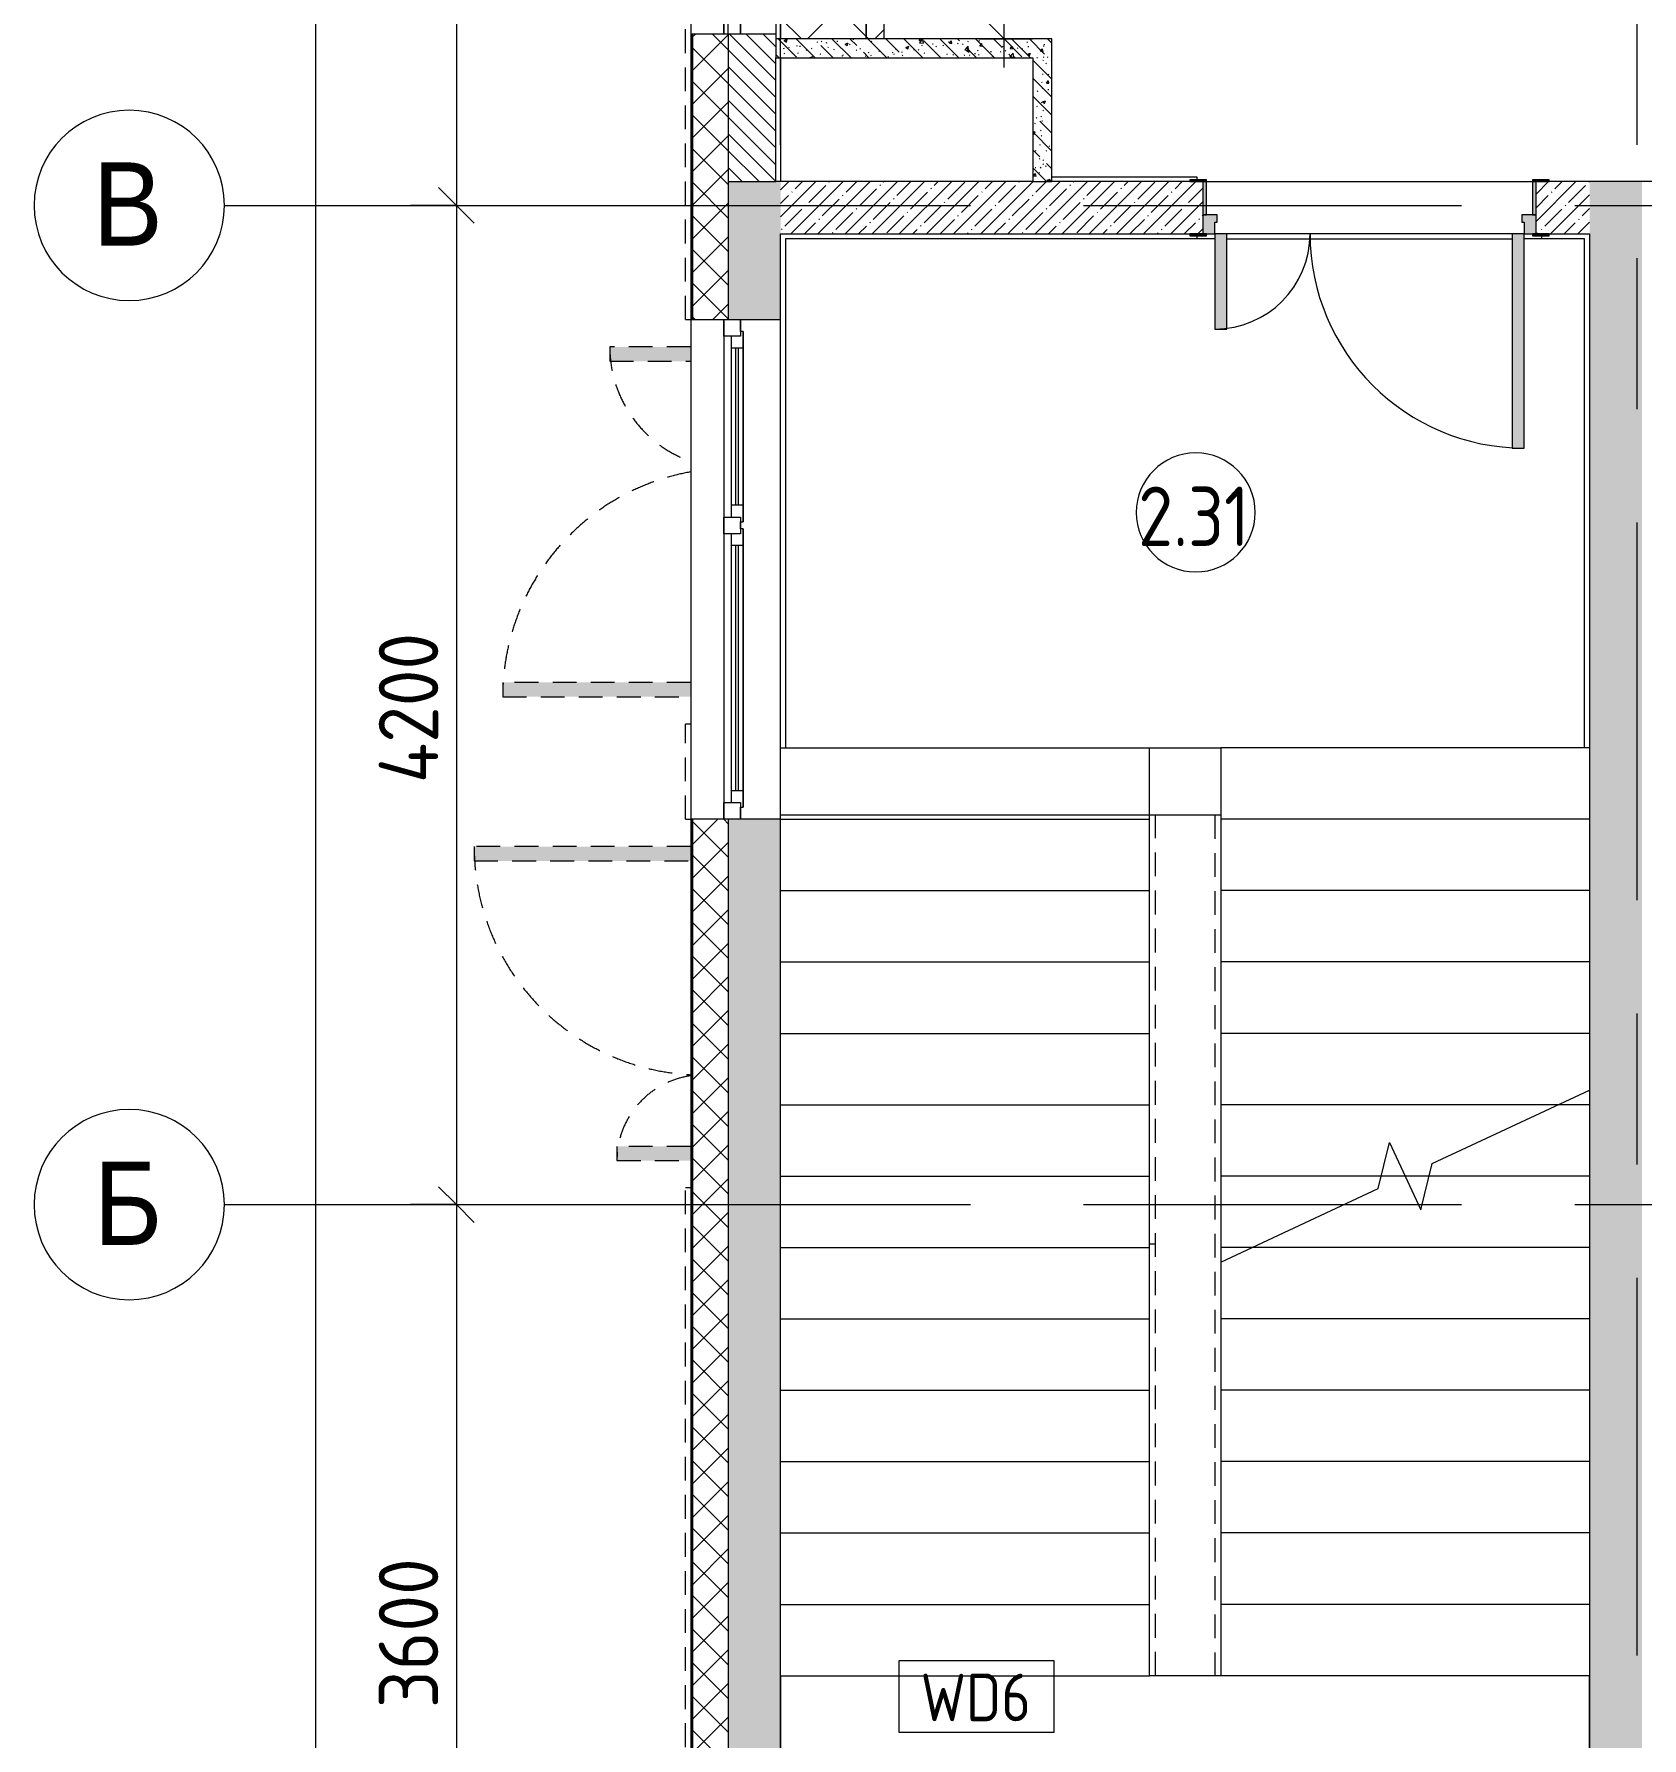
# Model space of a CAD drawing. Header units: millimetres. Extents: x -3129 to 197107, y -8553 to 29000.
# Drawn here: x -3028 to 3730, y 1359 to 8520 of the extents above; entities that cross this region are included whole.
import ezdxf

# ---------------------------------------------------------------- set-up
doc = ezdxf.new("R2010")
doc.units = ezdxf.units.MM
doc.linetypes.add('200_ШТРИХ__ш1_п0_6_', pattern=[160, 100, -60])
doc.linetypes.add('Осевая', pattern=[3175, 635, -476.25, 1587.5, -476.25])
for name, color, linetype, lineweight in [('A-ANNO-DIMS', 7, 'Continuous', 9), ('A-ANNO-DIMS-100', 7, 'Continuous', 9), ('A-AREA-IDEN', 7, 'Continuous', 9), ('A-DETL-MBND-1', 7, '200_ШТРИХ__ш1_п0_6_', 9), ('A-GLAZ', 7, 'Continuous', 9), ('A-WALL', 7, 'Continuous', 9), ('A-WALL-1', 7, 'Continuous', 13), ('A-WALL-IDEN', 7, 'Continuous', 9), ('I-WALL', 7, 'Continuous', 9), ('S-STRS', 7, 'Continuous', 9), ('S-STRS-MBND', 7, 'Continuous', 9), ('Оси', 7, 'Continuous', 9), ('Оси-1', 7, 'Continuous', 20), ('Оси-2', 7, 'Осевая', 9)]:
    doc.layers.add(name, color=color, linetype=linetype, lineweight=lineweight)
for name, color, linetype, lineweight, true_color in [('A-DOOR-1', 7, 'Continuous', 9, 0xaaaaaa), ('A-DOOR-2', 7, 'Continuous', 9, 0xe2e2e2), ('A-DOOR-FRAM-1', 7, 'Continuous', 9, 0xe2e2e2), ('A-DOOR-FRAM-2', 7, 'Continuous', 9, 0xaaaaaa), ('A-FLOR-1', 7, 'Continuous', 9, 0xaaaaaa), ('A-WALL-5', 7, 'Continuous', 9, 0xff8040), ('I-WALL-1', 7, 'Continuous', 9, 0x787878)]:
    doc.layers.add(name, color=color, linetype=linetype, lineweight=lineweight, true_color=true_color)
doc.styles.add('Arial', font='arial.ttf', dxfattribs={"width": 0.9, "height": 350})
doc.styles.add('GOST Common', font='GOST_Common.ttf', dxfattribs={"width": 0.9, "height": 250})
doc.styles.add('GOST Common_1', font='GOST_Common.ttf', dxfattribs={"width": 0.9, "height": 200})
doc.styles.add('ISOCPEUR', font='isocpeur.ttf', dxfattribs={"width": 0.9, "height": 250})
doc.styles.add('ISOCPEUR_1', font='isocpeur.ttf', dxfattribs={"width": 0.9, "height": 200})
doc.dimstyles.new('ISO-2_0_0_9К_Средний_округл2', dxfattribs={"dimscale": 304.8, "dimtxt": 199.196235, "dimasz": 0.492126, "dimexe": 0.393701, "dimexo": 0, "dimgap": 0, "dimtad": 1, "dimdec": 0, "dimrnd": 10, "dimzin": 0, "dimdsep": 46, "dimtxsty": 'ISOCPEUR_1', "dimblk1": 'OBLIQUE', "dimblk2": 'OBLIQUE', "dimsah": 1, "dimcen": 0.09, "dimdle": 0.393701, "dimazin": 0, "dimtfac": 1, "dimtdec": 4, "dimtix": 1, "dimtmove": 0, "dimatfit": 3, "dimfxl": 1, "dimtvp": 1, "dimtolj": 1, "dimtzin": 0, "dimarcsym": 2})
doc.dimstyles.new('ISO-2_5_0_9К_БОЛЬШОЙ', dxfattribs={"dimscale": 304.8, "dimtxt": 248.995294, "dimasz": 0.492126, "dimexe": 0.393701, "dimexo": 0.984252, "dimgap": 0, "dimtad": 1, "dimdec": 0, "dimrnd": 10, "dimzin": 0, "dimdsep": 46, "dimtxsty": 'ISOCPEUR', "dimblk1": 'OBLIQUE', "dimblk2": 'OBLIQUE', "dimsah": 1, "dimcen": 0.09, "dimdle": 0.393701, "dimazin": 0, "dimtfac": 1, "dimtdec": 4, "dimtix": 1, "dimtmove": 0, "dimatfit": 3, "dimfxl": 1, "dimtvp": 1, "dimtolj": 1, "dimtzin": 0, "dimarcsym": 2})
doc.dimstyles.new('ISO-2_5_0_9К_БОЛЬШОЙ_1', dxfattribs={"dimscale": 304.8, "dimtxt": 248.995294, "dimasz": 0.492126, "dimexe": 0.393701, "dimexo": 0.984252, "dimgap": 0, "dimtad": 1, "dimdec": 0, "dimrnd": 10, "dimzin": 0, "dimdsep": 46, "dimtxsty": 'ISOCPEUR', "dimblk1": 'OBLIQUE', "dimblk2": 'OBLIQUE', "dimsah": 1, "dimcen": 0.09, "dimdle": 0.393701, "dimazin": 0, "dimtfac": 1, "dimtdec": 4, "dimtix": 1, "dimtmove": 2, "dimatfit": 3, "dimfxl": 1, "dimtvp": 1, "dimtolj": 1, "dimtzin": 0, "dimarcsym": 2})
pattern_1 = [(45, (0, 0), (-57.0246, 57.0246), []), (45, (57.025, 0), (-57.0246, 57.0246), [100.806, -20.161, 3.353, -16.808])]
pattern_2 = [(135, (0, 0), (-75.4342, -75.4342), [106.68, -17.78, 3.556, -17.78]), (135, (0, 75.39), (-75.4342, -75.4342), []), (50, (0, 0), (127.5292, -11.1576), [13.335, -146.685]), (355, (0, 0), (-24.6697, 133.74), [10.668, -117.348]), (100.451, (10.63, -0.93), (102.8597, 122.5818), [11.333, -124.663]), (46.184, (0, 35.56), (189.7552, -29.4304), [20.002, -220.027]), (96.636, (15.81, 33.1), (166.182, 173.1996), [17, -186.995]), (351.184, (0, 35.56), (166.184, 173.1976), [16.002, -176.022]), (21, (17.78, 26.67), (106.1303, -71.586), [13.335, -146.685]), (326, (17.78, 26.67), (43.2619, 128.9318), [10.668, -117.348]), (71.451, (26.62, 20.7), (149.392, 57.345), [11.333, -124.663]), (37.5, (0, 0), (2.16223, 59.18836), [3.353, -112.573, 3.353, -115.773, -117.792]), (37.5, (0, 0), (2.16223, 59.18836), [-235.052, 3.353, -114.44]), (7.5, (0, 0), (46.77386, 70.12615), [3.353, -64.567, 3.353, -109.906, -44.894]), (7.5, (0, 0), (46.77386, 70.12615), [-181.178, 3.353, -41.542]), (327.5, (-39.65, 0), (94.91367, -4.0101), [3.353, -41.097, 3.353, -135.331, -184.023]), (327.5, (-39.65, 0), (94.91367, -4.0101), [-183.134, 3.353, -180.67]), (317.5, (-57.43, 0), (103.6906, 17.7988), [3.353, -54.432, 3.353, -88.748, -130.683]), (317.5, (-57.43, 0), (103.6906, 17.7988), [-149.885, 3.353, -127.33])]
pattern_3 = [(315, (26871.94, 23549), (141.4214, 141.4214), []), (45, (26871.94, 23549), (-141.4214, 141.4214), [])]

# ---------------------------------------------------------------- blocks, each defined once
blk = doc.blocks.new('110_Дверь_СКБ_2Ст - Д-1 Лестничная клетка EIS60-24280000-План монтажа стен и перегородок 2 этажа  в осях 1-12')
at = {"layer": 'A-DOOR-2'}
for points in [[(-637.5, 1010), (-637.5, 110), (-587.5, 110), (-587.5, 1010)], [(612.5, 510), (612.5, 110), (662.5, 110), (662.5, 510)], [(712.5, 30), (697.5, 30), (697.5, -110), (712.5, -110)]]:
    blk.add_hatch(color=256, dxfattribs=at).paths.add_polyline_path(points)
h = blk.add_hatch(color=256, dxfattribs=at)
h.paths.add_polyline_path([(-687.5, 110), (-687.5, 30), (-627.5, 30), (-627.5, 60), (-637.5, 60), (-637.5, 110)])
h.paths.add_polyline_path([(662.5, 110), (662.5, 60), (652.5, 60), (652.5, 30), (712.5, 30), (712.5, 110)])
at = {"layer": 'A-DOOR-FRAM-1'}
for points in [[(-742.5, 118), (-742.5, 110), (-672.5, 110), (-672.5, 118)], [(697.5, 118), (697.5, 110), (767.5, 110), (767.5, 118)], [(-672.5, 30), (-687.5, 30), (-687.5, -110), (-672.5, -110)], [(-672.5, -110), (-742.5, -110), (-742.5, -118), (-672.5, -118)], [(697.5, -110), (697.5, -118), (767.5, -118), (767.5, -110)]]:
    blk.add_hatch(color=256, dxfattribs=at).paths.add_polyline_path(points)
at = {"layer": 'A-DOOR-1'}
for p, q in [((-637.5, 1010), (-637.5, 110)), ((-587.5, 1010), (-637.5, 1010)), ((-587.5, 110), (-587.5, 1010)), ((662.5, 510), (612.5, 510)), ((612.5, 510), (612.5, 110)), ((662.5, 110), (662.5, 510)), ((-637.5, 110), (-587.5, 110)), ((612.5, 110), (662.5, 110))]:
    blk.add_line(p, q, dxfattribs=at)
for centre, radius, start, end in [((-637.5, 110), 900, 0, 90), ((662.5, 110), 400, 90, 180)]:
    blk.add_arc(centre, radius, start, end, dxfattribs=at)
at = {"layer": 'A-DOOR-FRAM-2'}
for p, q in [((-672.5, 118), (-742.5, 118)), ((-742.5, 118), (-742.5, 110)), ((-742.5, 110), (-672.5, 110)), ((-637.5, 110), (-687.5, 110)), ((-687.5, 110), (-687.5, 30)), ((-672.5, 110), (-672.5, 118)), ((-637.5, 60), (-637.5, 110)), ((662.5, 110), (662.5, 60)), ((712.5, 110), (662.5, 110)), ((767.5, 118), (697.5, 118)), ((697.5, 118), (697.5, 110)), ((697.5, 110), (767.5, 110)), ((712.5, 30), (712.5, 110)), ((767.5, 110), (767.5, 118)), ((-687.5, 30), (-627.5, 30)), ((-672.5, 30), (-687.5, 30)), ((-687.5, 30), (-687.5, -110)), ((-672.5, -110), (-672.5, 30)), ((-627.5, 60), (-637.5, 60)), ((-627.5, 30), (-627.5, 60)), ((662.5, 60), (652.5, 60)), ((652.5, 60), (652.5, 30)), ((652.5, 30), (712.5, 30)), ((712.5, 30), (697.5, 30)), ((697.5, 30), (697.5, -110)), ((712.5, -110), (712.5, 30)), ((-672.5, -110), (-742.5, -110)), ((-742.5, -110), (-742.5, -118)), ((-742.5, -118), (-672.5, -118)), ((-687.5, -110), (-672.5, -110)), ((-672.5, -118), (-672.5, -110)), ((697.5, -110), (712.5, -110)), ((767.5, -110), (697.5, -110)), ((697.5, -110), (697.5, -118)), ((697.5, -118), (767.5, -118)), ((767.5, -118), (767.5, -110))]:
    blk.add_line(p, q, dxfattribs=at)
blk = doc.blocks.new('120_Окно_СКБ_2Ст - 120_Окно_СКБ_2Ст 2100х2500 _мал створка справа_-22445857-План монтажа стен и перегородок 2 этажа  в осях 1-12')
at = {"layer": 'A-GLAZ'}
for p, q in [((-1050, -127), (-1050, -57)), ((-1050, -57), (-980, -57)), ((1050, -57), (-1050, -57)), ((-980, -57), (-980, -127)), ((150, -127), (150, -57)), ((150, -57), (220, -57)), ((220, -57), (220, -127)), ((980, -127), (980, -57)), ((980, -57), (1050, -57)), ((1050, -57), (1050, -127)), ((-980, -127), (-1050, -127)), ((-1050, -127), (-1000, -127)), ((-980, -127), (-1000, -127)), ((-1000, -127), (-1000, -137)), ((-1000, -137), (170, -137)), ((170, -137), (-1000, -137)), ((150, -87), (-980, -87)), ((-980, -87), (-980, -127)), ((-930, -137), (-930, -87)), ((-930, -107), (100, -107)), ((100, -117), (-930, -117)), ((100, -137), (100, -87)), ((150, -127), (150, -87)), ((220, -127), (150, -127)), ((170, -127), (150, -127)), ((170, -127), (200, -127)), ((170, -137), (170, -127)), ((220, -127), (200, -127)), ((200, -127), (200, -137)), ((200, -137), (1000, -137)), ((1000, -137), (200, -137)), ((980, -87), (220, -87)), ((220, -87), (220, -127)), ((270, -137), (270, -87)), ((270, -107), (930, -107)), ((930, -117), (270, -117)), ((930, -137), (930, -87)), ((980, -127), (980, -87)), ((1050, -127), (980, -127)), ((1000, -127), (980, -127)), ((1000, -127), (1050, -127)), ((1000, -137), (1000, -127))]:
    blk.add_line(p, q, dxfattribs=at)
blk = doc.blocks.new('120_Окно_СКБ_2Ст - 120_Окно_СКБ_2Ст 2100х2400 _мал створка справа_-22446225-План монтажа стен и перегородок 2 этажа  в осях 1-12')
at = {"layer": 'A-GLAZ'}
for p, q in [((-1050, -127), (-1050, -57)), ((-1050, -57), (-980, -57)), ((1050, -57), (-1050, -57)), ((-980, -57), (-980, -127)), ((150, -127), (150, -57)), ((150, -57), (220, -57)), ((220, -57), (220, -127)), ((980, -127), (980, -57)), ((980, -57), (1050, -57)), ((1050, -57), (1050, -127)), ((-980, -127), (-1050, -127)), ((-1050, -127), (-1000, -127)), ((-980, -127), (-1000, -127)), ((-1000, -127), (-1000, -137)), ((-1000, -137), (170, -137)), ((170, -137), (-1000, -137)), ((150, -87), (-980, -87)), ((-980, -87), (-980, -127)), ((-930, -137), (-930, -87)), ((-930, -107), (100, -107)), ((100, -117), (-930, -117)), ((100, -137), (100, -87)), ((150, -127), (150, -87)), ((220, -127), (150, -127)), ((170, -127), (150, -127)), ((170, -127), (200, -127)), ((170, -137), (170, -127)), ((220, -127), (200, -127)), ((200, -127), (200, -137)), ((200, -137), (1000, -137)), ((1000, -137), (200, -137)), ((980, -87), (220, -87)), ((220, -87), (220, -127)), ((270, -137), (270, -87)), ((270, -107), (930, -107)), ((930, -117), (270, -117)), ((930, -137), (930, -87)), ((980, -127), (980, -87)), ((1050, -127), (980, -127)), ((1000, -127), (980, -127)), ((1000, -127), (1050, -127)), ((1000, -137), (1000, -127))]:
    blk.add_line(p, q, dxfattribs=at)
blk = doc.blocks.new('110_Дверь_СКБ_2Ст_Наружная - ДН-1_л__ Двухстворчатая 1350 х3200 _ЛК_ в свету с верхним остеклением 2-22796854-План монтажа стен и перегородок 2 этажа  в осях 1-12')
at = {"layer": 'A-DETL-MBND-1'}
for points in [[(-715.5, 869), (-715.5, 79), (-655.5, 79), (-655.5, 869)], [(694.5, 79), (754.5, 79), (754.5, 419), (694.5, 419)]]:
    blk.add_hatch(color=256, dxfattribs=at).paths.add_polyline_path(points)
for p, q in [((-715.5, 869), (-715.5, 79)), ((-655.5, 869), (-715.5, 869)), ((-655.5, 79), (-655.5, 869)), ((754.5, 419), (694.5, 419)), ((694.5, 419), (694.5, 79)), ((754.5, 79), (754.5, 419))]:
    blk.add_line(p, q, dxfattribs=at)
for centre, radius, start, end in [((-715.5, -91), 960, 10.22173, 90), ((754.5, -91), 510, 90, 160.51593)]:
    blk.add_arc(centre, radius, start, end, dxfattribs=at)
blk = doc.blocks.new('110_Дверь_СКБ_2Ст_Наружная - ДН-3_л__ Двухстворчатая 1200 х3200 из подвала EI30-23666533-План монтажа стен и перегородок 2 этажа  в осях 1-12')
at = {"layer": 'A-DETL-MBND-1'}
for points in [[(619.5, 79), (679.5, 79), (679.5, 989), (619.5, 989)], [(-640.5, 389), (-640.5, 79), (-580.5, 79), (-580.5, 389)]]:
    blk.add_hatch(color=256, dxfattribs=at).paths.add_polyline_path(points)
for p, q in [((679.5, 989), (619.5, 989)), ((619.5, 989), (619.5, 79)), ((679.5, 79), (679.5, 989)), ((-640.5, 389), (-640.5, 79)), ((-580.5, 389), (-640.5, 389)), ((-580.5, 79), (-580.5, 389))]:
    blk.add_line(p, q, dxfattribs=at)
for centre, radius, start, end in [((679.5, 29), 960, 90, 177.0073), ((-640.5, 29), 360, 8.02493, 90)]:
    blk.add_arc(centre, radius, start, end, dxfattribs=at)
blk = doc.blocks.new('Зашивка приборов отопления42 - Зашивка приборов отопления-33374801-План монтажа стен и перегородок 2 этажа  в осях 1-12')
at = {"layer": 'A-WALL-5'}
h = blk.add_hatch(dxfattribs=at)
h.set_pattern_fill('FP_98', color=256, style=0, pattern_type=2)
h.set_pattern_definition(pattern_3)
h.paths.add_polyline_path([(35371.9, 23439), (35371.9, 23079), (37471.9, 23079), (37471.9, 23439), (35430.4, 23439)])
h = blk.add_hatch(dxfattribs=at)
h.set_pattern_fill('FP_98', color=256, style=0, pattern_type=2)
h.set_pattern_definition(pattern_3)
h.paths.add_polyline_path([(35371.9, 23004), (37471.9, 23004), (37471.9, 23079), (35371.9, 23079)])
for p, q in [((37471.9, 23439), (35371.9, 23439)), ((37471.9, 23079), (37471.9, 23439)), ((35371.9, 23079), (37471.9, 23079)), ((37471.9, 23079), (35371.9, 23079)), ((37471.9, 23004), (37471.9, 23079)), ((35371.9, 23004), (37471.9, 23004))]:
    blk.add_line(p, q, dxfattribs=at)
blk = doc.blocks.new('Ось сетки - D8-29747960-План монтажа стен и перегородок 2 этажа  в осях 1-12')
at = {"layer": 'Оси-1'}
for start, end in [(360, 180), (180, 360)]:
    blk.add_arc((0, 0), 4, start, end, dxfattribs=at)
blk = doc.blocks.new('DIMBLOCK21-План монтажа стен и перегородок 2 этажа  в осях 1-12')
at = {"layer": 'A-ANNO-DIMS-100', "lineweight": 20}
for p, q in [((-1252.3, 10500), (-1327.3, 10575)), ((-1252.3, 10500), (-1177.3, 10425)), ((-1252.3, 7800), (-1327.3, 7875)), ((-1252.3, 7800), (-1177.3, 7725))]:
    blk.add_line(p, q, dxfattribs=at)
at = {"layer": 'A-ANNO-DIMS-100'}
for p, q in [((-254.1, 10500), (-1372.3, 10500)), ((-1252.3, 10500), (-1252.3, 7800)), ((-1252.3, 10500), (-254.1, 10500)), ((-1446.2, 7800), (-1132.3, 7800)), ((-1252.3, 7800), (-1446.2, 7800))]:
    blk.add_line(p, q, dxfattribs=at)
at = {"layer": 'A-ANNO-DIMS-100', "color": 0, "insert": (-1578.9, 8834), "char_height": 250, "width": 758.478, "attachment_point": 1, "rotation": 90, "line_spacing_factor": 1.149209, "style": 'ISOCPEUR'}
blk.add_mtext('2700', dxfattribs=at)
blk = doc.blocks.new('_Oblique')
at = {"color": 0, "linetype": 'ByBlock', "lineweight": -2}
blk.add_line((-0.5, -0.5), (0.5, 0.5), dxfattribs=at)
blk = doc.blocks.new('DIMBLOCK22-План монтажа стен и перегородок 2 этажа  в осях 1-12')
at = {"layer": 'A-ANNO-DIMS-100', "lineweight": 20}
for p, q in [((-1252.3, 7800), (-1327.3, 7875)), ((-1252.3, 7800), (-1177.3, 7725)), ((-1252.3, 3600), (-1327.3, 3675)), ((-1252.3, 3600), (-1177.3, 3525))]:
    blk.add_line(p, q, dxfattribs=at)
at = {"layer": 'A-ANNO-DIMS-100'}
for p, q in [((-1446.2, 7800), (-1132.3, 7800)), ((-1252.3, 7800), (-1446.2, 7800)), ((-1252.3, 7800), (-1252.3, 3600)), ((-1446.2, 3600), (-1132.3, 3600)), ((-1252.3, 3600), (-1446.2, 3600))]:
    blk.add_line(p, q, dxfattribs=at)
at = {"layer": 'A-ANNO-DIMS-100', "color": 0, "insert": (-1578.9, 5372), "char_height": 250, "width": 787.208, "attachment_point": 1, "rotation": 90, "line_spacing_factor": 1.149209, "style": 'ISOCPEUR'}
blk.add_mtext('4200', dxfattribs=at)
blk = doc.blocks.new('DIMBLOCK23-План монтажа стен и перегородок 2 этажа  в осях 1-12')
at = {"layer": 'A-ANNO-DIMS-100', "lineweight": 20}
for p, q in [((-1252.3, 3600), (-1327.3, 3675)), ((-1252.3, 3600), (-1177.3, 3525)), ((-1252.3, 0), (-1327.3, 75)), ((-1252.3, 0), (-1177.3, -75))]:
    blk.add_line(p, q, dxfattribs=at)
at = {"layer": 'A-ANNO-DIMS-100'}
for p, q in [((-1446.2, 3600), (-1132.3, 3600)), ((-1252.3, 3600), (-1446.2, 3600)), ((-1252.3, 3600), (-1252.3, -120)), ((-1446.2, 0), (-1132.3, 0)), ((-1252.3, 0), (-1446.2, 0))]:
    blk.add_line(p, q, dxfattribs=at)
at = {"layer": 'A-ANNO-DIMS-100', "color": 0, "insert": (-1578.9, 1484), "char_height": 250, "width": 758.478, "attachment_point": 1, "rotation": 90, "line_spacing_factor": 1.149209, "style": 'ISOCPEUR'}
blk.add_mtext('3600', dxfattribs=at)
blk = doc.blocks.new('DIMBLOCK24-План монтажа стен и перегородок 2 этажа  в осях 1-12')
at = {"layer": 'A-ANNO-DIMS-100', "lineweight": 20}
for p, q in [((-1845.2, 27000), (-1920.2, 27075)), ((-1845.2, 27000), (-1770.2, 26925)), ((-1845.2, 0), (-1920.2, 75)), ((-1845.2, 0), (-1770.2, -75))]:
    blk.add_line(p, q, dxfattribs=at)
at = {"layer": 'A-ANNO-DIMS-100'}
for p, q in [((-1845.2, 27120), (-1845.2, -120)), ((-2039.1, 27000), (-1725.2, 27000)), ((-1845.2, 27000), (-2039.1, 27000)), ((-2039.1, 0), (-1725.2, 0)), ((-1845.2, 0), (-2039.1, 0))]:
    blk.add_line(p, q, dxfattribs=at)
at = {"layer": 'A-ANNO-DIMS-100', "color": 0, "insert": (-2171.8, 13572), "char_height": 250, "width": 948.097, "attachment_point": 1, "rotation": 90, "line_spacing_factor": 1.149209, "style": 'ISOCPEUR'}
blk.add_mtext('27000', dxfattribs=at)
blk = doc.blocks.new('Марка_Помещения - Номер-25198446-План монтажа стен и перегородок 2 этажа  в осях 1-12')
at = {"layer": 'A-AREA-IDEN'}
for start, end in [(360, 180), (180, 360)]:
    blk.add_arc((0, 0), 2.5, start, end, dxfattribs=at)
blk = doc.blocks.new('DIMBLOCK26-План монтажа стен и перегородок 2 этажа  в осях 1-12')
at = {"layer": 'A-ANNO-DIMS-100', "lineweight": 20}
for p, q in [((1049.3, 10620), (974.3, 10695)), ((1049.3, 10620), (1124.3, 10545)), ((1049.3, 8500), (974.3, 8575)), ((1049.3, 8500), (1124.3, 8425))]:
    blk.add_line(p, q, dxfattribs=at)
at = {"layer": 'A-ANNO-DIMS-100'}
for p, q in [((1049.3, 8380), (1049.3, 10740)), ((943.3, 10620), (1169.3, 10620)), ((1049.3, 10620), (943.3, 10620)), ((943.3, 8500), (1169.3, 8500)), ((1049.3, 8500), (943.3, 8500))]:
    blk.add_line(p, q, dxfattribs=at)
at = {"layer": 'A-ANNO-DIMS-100', "color": 0, "insert": (788.1, 9324.4), "char_height": 200, "width": 565.411, "attachment_point": 1, "rotation": 90, "line_spacing_factor": 1.149209, "style": 'ISOCPEUR_1'}
blk.add_mtext('2120', dxfattribs=at)
blk = doc.blocks.new('М_стена2 - Типоразмер-30678229-План монтажа стен и перегородок 2 этажа  в осях 1-12')
at = {"layer": 'A-WALL-IDEN'}
for p, q in [((3.258, 1.523), (-3.273, 1.523)), ((-3.273, 1.523), (-3.273, -1.477)), ((3.258, -1.477), (3.258, 1.523)), ((-3.273, -1.477), (3.258, -1.477))]:
    blk.add_line(p, q, dxfattribs=at)

msp = doc.modelspace()

# ---------------------------------------------------------------- hatches: boundary and pattern name
at = {"layer": 'A-WALL'}
h = msp.add_hatch(dxfattribs=at)
h.set_pattern_fill('FP_12', color=256, style=0, pattern_type=2)
h.set_pattern_definition([(45, (0, 0), (-70.7107, 70.7107), []), (135, (0, 0), (-70.7107, -70.7107), [])])
h.paths.add_polyline_path([(-110, -100), (-110, 5220), (-260, 5220), (-260, -100)])
h.paths.add_polyline_path([(-110, 7320), (-110, 8520), (-260, 8520), (-260, 7320)])
h.paths.add_polyline_path([(-260, 10620), (-110, 10620), (-110, 11520), (-260, 11520), (-260, 10651.3)])
h.paths.add_polyline_path([(-260, 13120), (-110, 13120), (-110, 15350), (-260, 15350), (-260, 13790.7)])
h = msp.add_hatch(dxfattribs=at)
h.set_pattern_fill('FP_16', color=256, style=0, pattern_type=2)
h.set_pattern_definition([(135, (0, 0), (-35.35534, -35.35534), [])])
h.paths.add_polyline_path([(90, 7900), (90, 8520), (-110, 8520), (-110, 7900)])
h.paths.add_polyline_path([(90, 10620), (90, 10900), (-110, 10900), (-110, 10620)])
h.paths.add_polyline_path([(-110, 11400), (90, 11400), (90, 11520), (-110, 11520)])
h.paths.add_polyline_path([(90, 13120), (90, 14700), (-110, 14700), (-110, 13120)])
at = {"layer": 'I-WALL'}
h = msp.add_hatch(dxfattribs=at)
h.set_pattern_fill('FP_15', color=256, style=0, pattern_type=2)
h.set_pattern_definition(pattern_1)
h.paths.add_polyline_path([(-110, -100), (110, -100), (110, 5220), (-110, 5220), (-110, 186.9)])
h.paths.add_polyline_path([(110, 7320), (110, 7900), (-110, 7900), (-110, 7320)])
h = msp.add_hatch(dxfattribs=at)
h.set_pattern_fill('FP_15', color=256, style=0, pattern_type=2)
h.set_pattern_definition(pattern_1)
h.paths.add_polyline_path([(3451.5, 7680), (3510, 7680), (3510, 7900), (3285, 7900), (3285, 7680), (3340, 7680)])
h.paths.add_polyline_path([(1885, 7680), (1885, 7900), (110, 7900), (110, 7680), (1830, 7680)])
h = msp.add_hatch(dxfattribs=at)
h.set_pattern_fill('FP_15', color=256, style=0, pattern_type=2)
h.set_pattern_definition(pattern_1)
h.paths.add_polyline_path([(3730, -100), (3730, 7900), (3510, 7900), (3510, -100)])
at = {"layer": 'I-WALL-1'}
h = msp.add_hatch(dxfattribs=at)
h.set_pattern_fill('FP_40', color=256, style=0, pattern_type=2)
h.set_pattern_definition(pattern_2)
h.paths.add_polyline_path([(1170, 8420), (1250, 8420), (1250, 8500), (90, 8500), (90, 8420), (798.7, 8420)])
h = msp.add_hatch(dxfattribs=at)
h.set_pattern_fill('FP_40', color=256, style=0, pattern_type=2)
h.set_pattern_definition(pattern_2)
h.paths.add_polyline_path([(1250, 7900), (1250, 8420), (1170, 8420), (1170, 7900)])

# ---------------------------------------------------------------- linework, layer by layer
at = {"layer": 'A-DETL-MBND-1'}
for p, q in [((-290, 7320), (-290, 15380)), ((-290, 7320), (-268, 7320)), ((-268, 5620), (-290, 5620)), ((-290, 5220), (-290, 5620)), ((1685, 1620), (1685, 5237.9)), ((1935, 5237.9), (1935, 1620)), ((-290, 5220), (-268, 5220)), ((-268, 3670), (-290, 3670)), ((-290, -280), (-290, 3670)), ((1660, 3435), (1685, 3435))]:
    msp.add_line(p, q, dxfattribs=at)
at = {"layer": 'A-FLOR-1'}
for p, q in [((1250, 7920), (1860, 7920)), ((1860, 7920), (1860, 7908)), ((1860, 7672), (1860, 7659)), ((3310, 7659), (3310, 7672)), ((1935, 7659), (130, 7659)), ((130, 7659), (130, 5520)), ((1985, 7659), (3185, 7659)), ((3489, 7659), (3235, 7659)), ((3489, 5520), (3489, 7659)), ((130, 5520), (1960, 5520)), ((110, 5237.9), (1960, 5237.9))]:
    msp.add_line(p, q, dxfattribs=at)
at = {"layer": 'A-WALL'}
for p, q in [((-268, 15358), (-268, -258)), ((90, 10900), (90, 8500)), ((90, 8520), (-268, 8520)), ((90, 7900), (90, 8420)), ((-268, 7320), (-110, 7320)), ((-110, 5220), (-268, 5220))]:
    msp.add_line(p, q, dxfattribs=at)
at = {"layer": 'A-WALL-1'}
for p, q in [((-263, 8520), (-263, 7320)), ((-260, 8520), (-260, 7320)), ((-110, 8520), (-110, 7320)), ((90, 8500), (90, 8420)), ((-110, 7900), (90, 7900)), ((1170, 7900), (1250, 7900)), ((-263, 5220), (-263, -253)), ((-260, 5220), (-260, -250)), ((-110, 5220), (-110, -100))]:
    msp.add_line(p, q, dxfattribs=at)
at = {"layer": 'I-WALL'}
for p, q in [((-110, 8520), (-110, 10620)), ((110, 10620), (110, 8500)), ((1250, 8500), (90, 8500)), ((1250, 7900), (1250, 8500)), ((90, 8420), (1170, 8420)), ((110, 8420), (110, 7900)), ((1170, 8420), (1170, 7900)), ((1170, 7900), (90, 7900)), ((1830, 7900), (1250, 7900)), ((1900, 7900), (3270, 7900)), ((4030, 7900), (3340, 7900)), ((110, 120), (110, 7680)), ((110, 7680), (1830, 7680)), ((3185, 7680), (1985, 7680)), ((3340, 7680), (3510, 7680)), ((3510, 7680), (3510, 535)), ((-110, 7320), (110, 7320)), ((110, 5220), (-110, 5220))]:
    msp.add_line(p, q, dxfattribs=at)
at = {"layer": 'S-STRS'}
for p, q in [((110, 5520), (1660, 5520)), ((3510, 5520), (1960, 5520)), ((1960, 5520), (1960, 5220)), ((3510, 5520), (1960, 5520)), ((1660, 5220), (1660, 5237.9)), ((110, 5220), (1660, 5220)), ((110, 5220), (1660, 5220)), ((1660, 4920), (1660, 5220)), ((1960, 5220), (1960, 4920)), ((3510, 5220), (1960, 5220)), ((3510, 5220), (1960, 5220)), ((110, 4920), (1660, 4920)), ((110, 4920), (1660, 4920)), ((1660, 4620), (1660, 4920)), ((1960, 4920), (1960, 4620)), ((3510, 4920), (1960, 4920)), ((3510, 4920), (1960, 4920)), ((110, 4620), (1660, 4620)), ((110, 4620), (1660, 4620)), ((1660, 4320), (1660, 4620)), ((1960, 4620), (1960, 4320)), ((3510, 4620), (1960, 4620)), ((3510, 4620), (1960, 4620)), ((110, 4320), (1660, 4320)), ((110, 4320), (1660, 4320)), ((1660, 4020), (1660, 4320)), ((1960, 4320), (1960, 4020)), ((3510, 4320), (1960, 4320)), ((3510, 4320), (1960, 4320)), ((110, 4020), (1660, 4020)), ((110, 4020), (1660, 4020)), ((1660, 3720), (1660, 4020)), ((1960, 4020), (1960, 3720)), ((3378.4, 4020), (1960, 4020)), ((3378.4, 4020), (1960, 4020)), ((3510, 4020), (3378.4, 4020)), ((3510, 4020), (3378.4, 4020)), ((110, 3720), (1660, 3720)), ((110, 3720), (1660, 3720)), ((1660, 3420), (1660, 3720)), ((1960, 3720), (1960, 3420)), ((2634.6, 3720), (1960, 3720)), ((2634.6, 3720), (1960, 3720)), ((2735, 3720), (2634.6, 3720)), ((2735, 3720), (2634.6, 3720)), ((2835.4, 3720), (2735, 3720)), ((2835.4, 3720), (2735, 3720)), ((3510, 3720), (2835.4, 3720)), ((3510, 3720), (2835.4, 3720)), ((110, 3420), (1660, 3420)), ((110, 3420), (1660, 3420)), ((1660, 3120), (1660, 3420)), ((1960, 3420), (1960, 3358.6)), ((2091.6, 3420), (1960, 3420)), ((2091.6, 3420), (1960, 3420)), ((3510, 3420), (2091.6, 3420)), ((3510, 3420), (2091.6, 3420)), ((1960, 3358.6), (1960, 3120)), ((110, 3120), (1660, 3120)), ((110, 3120), (1660, 3120)), ((1660, 2820), (1660, 3120)), ((1960, 3120), (1960, 2820)), ((3510, 3120), (1960, 3120)), ((3510, 3120), (1960, 3120)), ((110, 2820), (1660, 2820)), ((110, 2820), (1660, 2820)), ((1660, 2520), (1660, 2820)), ((1960, 2820), (1960, 2520)), ((3510, 2820), (1960, 2820)), ((3510, 2820), (1960, 2820)), ((110, 2520), (1660, 2520)), ((110, 2520), (1660, 2520)), ((1660, 2220), (1660, 2520)), ((1960, 2520), (1960, 2220)), ((3510, 2520), (1960, 2520)), ((3510, 2520), (1960, 2520)), ((110, 2220), (1660, 2220)), ((110, 2220), (1660, 2220)), ((1660, 1920), (1660, 2220)), ((1960, 2220), (1960, 1920)), ((3510, 2220), (1960, 2220)), ((3510, 2220), (1960, 2220)), ((110, 1920), (1660, 1920)), ((110, 1920), (1660, 1920)), ((1660, 1620), (1660, 1920)), ((1960, 1920), (1960, 1620)), ((3510, 1920), (1960, 1920)), ((3510, 1920), (1960, 1920)), ((110, 1620), (1660, 1620)), ((110, 1620), (1660, 1620)), ((1960, 1620), (1660, 1620)), ((3510, 1620), (1960, 1620)), ((3510, 1620), (1960, 1620))]:
    msp.add_line(p, q, dxfattribs=at)
at = {"layer": 'S-STRS-MBND'}
for p, q in [((110, 5520), (1660, 5520)), ((110, 1620), (110, 5520)), ((1660, 1620), (1660, 5520)), ((110, 5220), (1660, 5220)), ((110, 5220), (1660, 5220)), ((110, 4920), (1660, 4920)), ((110, 4920), (1660, 4920)), ((110, 4620), (1660, 4620)), ((110, 4620), (1660, 4620)), ((110, 4320), (1660, 4320)), ((110, 4320), (1660, 4320)), ((110, 4020), (1660, 4020)), ((110, 4020), (1660, 4020)), ((2848.3, 3772.8), (3510, 4081.4)), ((3510, 4020), (3378.4, 4020)), ((3510, 4020), (3378.4, 4020)), ((2621.7, 3667.2), (2669, 3861.6)), ((2669, 3861.6), (2801, 3578.4)), ((2801, 3578.4), (2848.3, 3772.8)), ((110, 3720), (1660, 3720)), ((110, 3720), (1660, 3720)), ((1960, 3358.6), (2621.7, 3667.2)), ((2735, 3720), (2634.6, 3720)), ((2735, 3720), (2634.6, 3720)), ((3510, 3720), (2835.4, 3720)), ((3510, 3720), (2835.4, 3720)), ((110, 3420), (1660, 3420)), ((110, 3420), (1660, 3420)), ((3510, 3420), (2091.6, 3420)), ((3510, 3420), (2091.6, 3420)), ((3510, 3420), (3510, 1620)), ((1960, 3358.6), (1960, 1620)), ((110, 3120), (1660, 3120)), ((110, 3120), (1660, 3120)), ((3510, 3120), (1960, 3120)), ((3510, 3120), (1960, 3120)), ((110, 2820), (1660, 2820)), ((110, 2820), (1660, 2820)), ((3510, 2820), (1960, 2820)), ((3510, 2820), (1960, 2820)), ((110, 2520), (1660, 2520)), ((110, 2520), (1660, 2520)), ((3510, 2520), (1960, 2520)), ((3510, 2520), (1960, 2520)), ((110, 2220), (1660, 2220)), ((110, 2220), (1660, 2220)), ((3510, 2220), (1960, 2220)), ((3510, 2220), (1960, 2220)), ((110, 1920), (1660, 1920)), ((110, 1920), (1660, 1920)), ((3510, 1920), (1960, 1920)), ((3510, 1920), (1960, 1920)), ((110, 1620), (110, 120)), ((110, 1620), (1660, 1620)), ((110, 1620), (1660, 1620)), ((1960, 1620), (1660, 1620)), ((3510, 1620), (1960, 1620)), ((3510, 1620), (1960, 1620)), ((3510, 120), (3510, 1620))]:
    msp.add_line(p, q, dxfattribs=at)
at = {"layer": 'Оси'}
for p, q in [((-2227.6, 7800), (272.4, 7800)), ((-2227.6, 3600), (272.4, 3600))]:
    msp.add_line(p, q, dxfattribs=at)
at = {"layer": 'Оси-2'}
for p, q in [((3710, 593.7), (3710, 24898.1)), ((110, 593.7), (110, 12880)), ((272.4, 7800), (35990, 7800)), ((272.4, 3600), (35990, 3600))]:
    msp.add_line(p, q, dxfattribs=at)

# ---------------------------------------------------------------- block references
at = {"layer": 'A-AREA-IDEN', "xscale": 99.99999999999993, "yscale": 99.99999999999993, "zscale": 99.99999999999993}
msp.add_blockref('Марка_Помещения - Номер-25198446-План монтажа стен и перегородок 2 этажа  в осях 1-12', (1854.7, 6509.4), dxfattribs=at)
at = {"layer": 'A-DETL-MBND-1', "rotation": 89.99999999999991}
for name, p in [('110_Дверь_СКБ_2Ст_Наружная - ДН-1_л__ Двухстворчатая 1350 х3200 _ЛК_ в свету с верхним остеклением 2-22796854-План монтажа стен и перегородок 2 этажа  в осях 1-12', (-189, 6450.5)), ('110_Дверь_СКБ_2Ст_Наружная - ДН-3_л__ Двухстворчатая 1200 х3200 из подвала EI30-23666533-План монтажа стен и перегородок 2 этажа  в осях 1-12', (-189, 4425.5))]:
    msp.add_blockref(name, p, dxfattribs=at)
at = {"layer": 'A-DOOR-1', "rotation": 180}
msp.add_blockref('110_Дверь_СКБ_2Ст - Д-1 Лестничная клетка EIS60-24280000-План монтажа стен и перегородок 2 этажа  в осях 1-12', (2597.5, 7790), dxfattribs=at)
at = {"layer": 'A-GLAZ', "rotation": 89.99999999999993}
for name, p in [('120_Окно_СКБ_2Ст - 120_Окно_СКБ_2Ст 2100х2500 _мал створка справа_-22445857-План монтажа стен и перегородок 2 этажа  в осях 1-12', (-185, 9570)), ('120_Окно_СКБ_2Ст - 120_Окно_СКБ_2Ст 2100х2400 _мал створка справа_-22446225-План монтажа стен и перегородок 2 этажа  в осях 1-12', (-185, 6270))]:
    msp.add_blockref(name, p, dxfattribs=at)
at = {"layer": 'A-WALL-5', "rotation": 90.0000000000001}
msp.add_blockref('Зашивка приборов отопления42 - Зашивка приборов отопления-33374801-План монтажа стен и перегородок 2 этажа  в осях 1-12', (23549, -26871.9), dxfattribs=at)
at = {"layer": 'A-WALL-IDEN', "xscale": 99.99999999999993, "yscale": 99.99999999999993, "zscale": 99.99999999999993}
msp.add_blockref('М_стена2 - Типоразмер-30678229-План монтажа стен и перегородок 2 этажа  в осях 1-12', (934.6, 1530.8), dxfattribs=at)
at = {"layer": 'Оси-1', "xscale": 99.99999999999993, "yscale": 99.99999999999993, "zscale": 99.99999999999993, "rotation": 269.9999999999994}
for p in [(-2627.6, 7800), (-2627.6, 3600)]:
    msp.add_blockref('Ось сетки - D8-29747960-План монтажа стен и перегородок 2 этажа  в осях 1-12', p, dxfattribs=at)

# ---------------------------------------------------------------- texts
at = {"layer": 'A-AREA-IDEN', "insert": (1612.8, 6618), "char_height": 250, "width": 606.076, "attachment_point": 1, "style": 'GOST Common'}
msp.add_mtext('2.31', dxfattribs=at)
at = {"layer": 'A-WALL-IDEN', "insert": (698.1, 1628.9), "char_height": 200, "width": 584.43, "attachment_point": 1, "style": 'GOST Common_1'}
msp.add_mtext('WD6', dxfattribs=at)
at = {"layer": 'Оси', "char_height": 350, "attachment_point": 1, "style": 'Arial'}
for s, insert, width in [('\\fArial|b0|i0|c204|p34|;\\W.9;В', (-2780.4, 7981), 360.759), ('\\fArial|b0|i0|c204|p34|;\\W.9;Б', (-2777.2, 3781), 353.544)]:
    msp.add_mtext(s, dxfattribs=dict(at, insert=insert, width=width))

# ---------------------------------------------------------------- dimensions: what is measured, and where the dimension line sits
at = {"layer": 'A-ANNO-DIMS'}
dim = msp.add_linear_dim(base=(-1845.2, 0), p1=(-1739.1, 27000), p2=(-1739.1, 0), angle=90, dimstyle='ISO-2_5_0_9К_БОЛЬШОЙ_1', override={"dimpost": '<>', "dimfxl": 26999.999823}, dxfattribs=at)
dim.commit()
dim.dimension.update_dxf_attribs({"geometry": 'DIMBLOCK24-План монтажа стен и перегородок 2 этажа  в осях 1-12', "text_midpoint": (-2005.1, 14046), "dimtype": 160, "text_rotation": 90})
for base, p1, p2, dimstyle, override, picture, middle in [((1049.3, 10620), (943.3, 8500), (943.3, 10620), 'ISO-2_0_0_9К_Средний_округл2', {"dimpost": '<>', "dimfxl": 2120.000005}, 'DIMBLOCK26-План монтажа стен и перегородок 2 этажа  в осях 1-12', (949.3, 9560)), ((-1252.3, 7800), (45.9, 10500), (-1146.2, 7800), 'ISO-2_5_0_9К_БОЛЬШОЙ', {"dimpost": '<>', "dimfxl": 2951.444391}, 'DIMBLOCK21-План монтажа стен и перегородок 2 этажа  в осях 1-12', (-1377.3, 9150)), ((-1252.3, 3600), (-1146.2, 7800), (-1146.2, 3600), 'ISO-2_5_0_9К_БОЛЬШОЙ', {"dimpost": '<>', "dimfxl": 4200}, 'DIMBLOCK22-План монтажа стен и перегородок 2 этажа  в осях 1-12', (-1377.3, 5700)), ((-1252.3, 0), (-1146.2, 3600), (-1146.2, 0), 'ISO-2_5_0_9К_БОЛЬШОЙ', {"dimpost": '<>', "dimfxl": 3600}, 'DIMBLOCK23-План монтажа стен и перегородок 2 этажа  в осях 1-12', (-1377.3, 1800))]:
    dim = msp.add_linear_dim(base=base, p1=p1, p2=p2, angle=90, dimstyle=dimstyle, override=override, dxfattribs=at)
    dim.commit()
    dim.dimension.update_dxf_attribs({"geometry": picture, "text_midpoint": middle})

doc.saveas('drawing.dxf')
